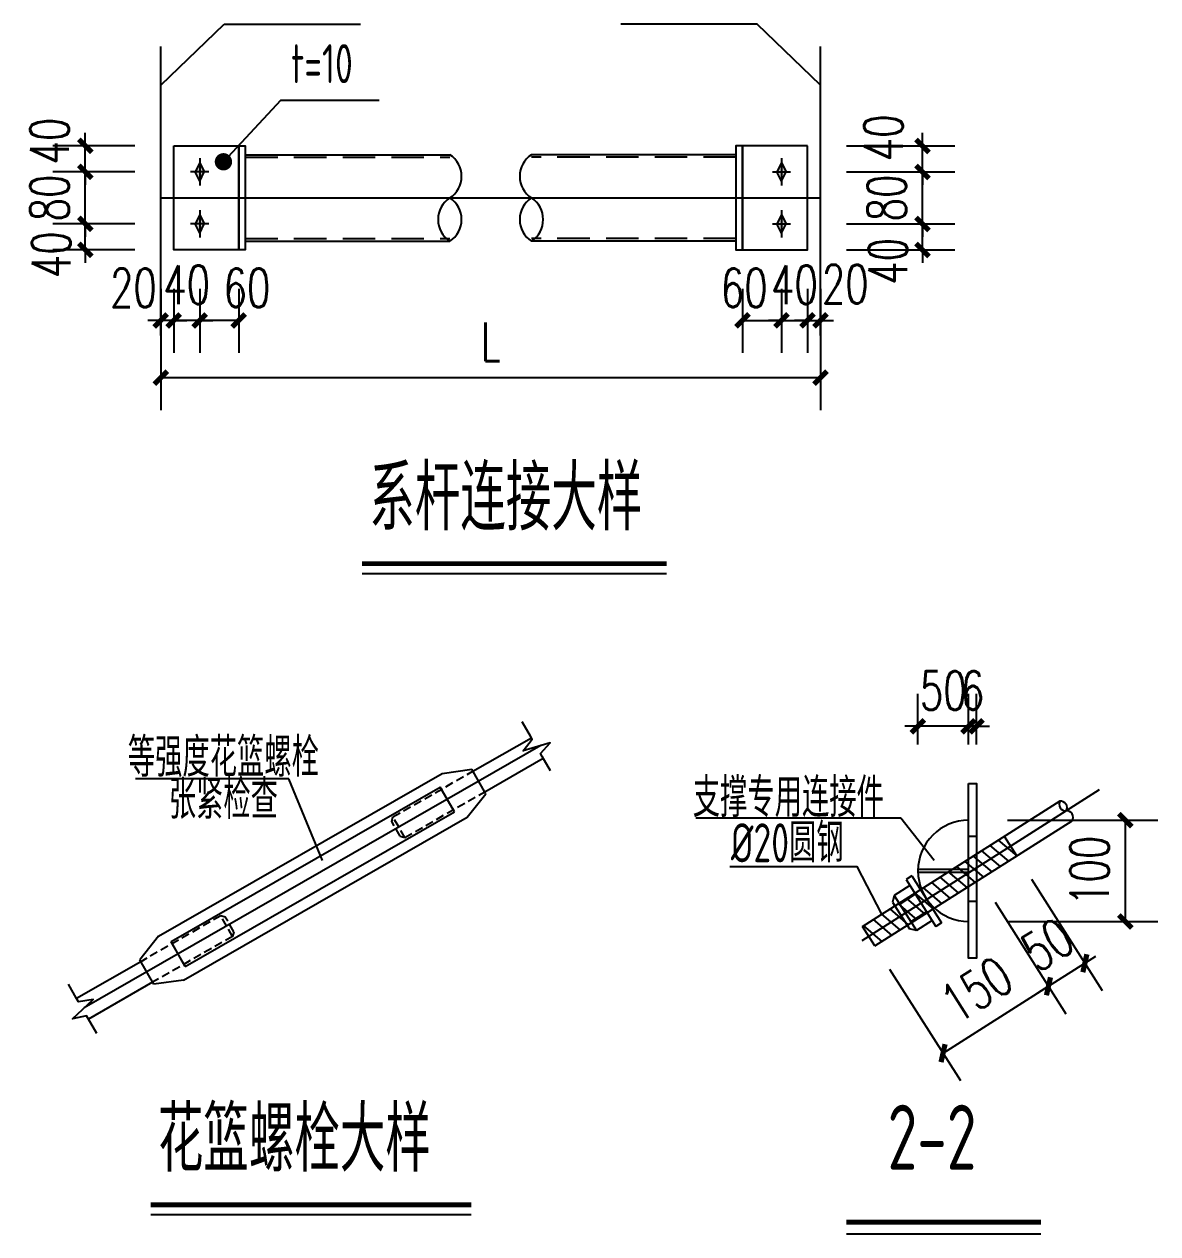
# Model space of a CAD drawing. Extents: x 180850 to 1399066, y 48356 to 327880.
# Drawn here: x 759515 to 776957, y 182165 to 200779 of the extents above; entities that cross this region are included whole.
import ezdxf
from ezdxf.enums import TextEntityAlignment as Align

# ---------------------------------------------------------------- set-up
doc = ezdxf.new("R2010")
doc.units = 0
doc.header["$LTSCALE"] = 1000
doc.linetypes.add('DASHED', pattern=[0.75, 0.5, -0.25])
doc.linetypes.add('HIDDEN2', pattern=[0.1875, 0.125, -0.0625])
for name, color, linetype in [('AXIS', 3, 'Continuous'), ('BOLT', 251, 'Continuous'), ('Boltx', 252, 'DASHED'), ('DOTE', 1, 'Continuous'), ('NUM', 7, 'Continuous'), ('PZ', 202, 'Continuous'), ('SC', 3, 'Continuous'), ('TEXT', 7, 'Continuous'), ('THIN', 7, 'Continuous'), ('XG', 6, 'Continuous'), ('引出线', 3, 'Continuous')]:
    doc.layers.add(name, color=color, linetype=linetype)
doc.styles.add('_TCH_DIM_T3', font='SIMPLEX', dxfattribs={"width": 0.705882, "bigfont": 'GBCBIG'})
doc.styles.add('TSSD_Label', font='tssdeng.shx', dxfattribs={"width": 0.7, "bigfont": 'hztxt.shx'})
doc.dimstyles.new('TCH-200-1', dxfattribs={"dimtxt": 595, "dimasz": 200, "dimexe": 500, "dimexo": 600, "dimgap": 252.5, "dimtad": 1, "dimdec": 0, "dimzin": 0, "dimdsep": 46, "dimtxsty": '_TCH_DIM_T3', "dimblk": 'ARCHTICK', "dimcen": 0.09, "dimclrd": 3, "dimclre": 3, "dimclrt": 7, "dimazin": 2, "dimtfac": 1, "dimtdec": 0, "dimtix": 1, "dimtmove": 2, "dimatfit": 3, "dimfxl": 1, "dimtolj": 1, "dimtzin": 0, "dimarcsym": 0})

# ---------------------------------------------------------------- blocks, each defined once
blk = doc.blocks.new('_ArchTick')
at = {"color": 0, "linetype": 'ByBlock', "const_width": 0.4}
blk.add_lwpolyline([(-0.5, -0.5), (0.5, 0.5)], dxfattribs=at)
blk = doc.blocks.new('*D55')
at = {"layer": 'AXIS', "color": 3, "lineweight": -2, "transparency": 16777216}
for p, q in [((774453, 187269), (775543, 185552)), ((772831, 186240), (773921, 184523)), ((773653, 184945), (775275, 185974))]:
    blk.add_line(p, q, dxfattribs=at)
at = {"layer": 'Defpoints', "color": 0, "transparency": 16777216}
for p in [(774132, 187776), (772509, 186747), (775275, 185974)]:
    blk.add_point(p, dxfattribs=at)
at = {"layer": 'AXIS', "color": 3, "lineweight": -2, "transparency": 16777216, "xscale": 200, "yscale": 200, "zscale": 200}
for p, rotation in [((775275, 185974), 32.39712451300666), ((773653, 184945), 212.3971245130067)]:
    blk.add_blockref('_ArchTick', p, dxfattribs=dict(at, rotation=rotation))
at = {"layer": 'AXIS', "color": 7, "transparency": 16777216, "insert": (774169, 185924), "char_height": 595, "attachment_point": 5, "rotation": 32.3971, "style": '_TCH_DIM_T3'}
blk.add_mtext('\\A1;150', dxfattribs=at)
blk = doc.blocks.new('*D56')
at = {"layer": 'AXIS', "color": 3, "lineweight": -2, "transparency": 16777216}
for p, q in [((773267, 189697), (773267, 190475)), ((774045, 189697), (774045, 190475)), ((773267, 189975), (773067, 189975)), ((774045, 189975), (773267, 189975)), ((774045, 189975), (774245, 189975))]:
    blk.add_line(p, q, dxfattribs=at)
at = {"layer": 'Defpoints', "color": 0, "transparency": 16777216}
for p in [(773267, 189975), (773267, 189097), (774045, 189097)]:
    blk.add_point(p, dxfattribs=at)
at = {"layer": 'AXIS', "color": 3, "lineweight": -2, "transparency": 16777216, "xscale": 200, "yscale": 200, "zscale": 200}
blk.add_blockref('_ArchTick', (773267, 189975), dxfattribs=at)
at = {"layer": 'AXIS', "color": 3, "lineweight": -2, "transparency": 16777216, "xscale": 200, "yscale": 200, "zscale": 200, "rotation": 180}
blk.add_blockref('_ArchTick', (774045, 189975), dxfattribs=at)
at = {"layer": 'AXIS', "color": 7, "transparency": 16777216, "insert": (773656, 190525), "char_height": 595, "attachment_point": 5, "style": '_TCH_DIM_T3'}
blk.add_mtext('\\A1;50', dxfattribs=at)
blk = doc.blocks.new('*D57')
at = {"layer": 'AXIS', "color": 3, "lineweight": -2, "transparency": 16777216}
for p, q in [((774645, 188529), (776957, 188529)), ((776457, 188529), (776457, 186973)), ((774645, 186973), (776957, 186973))]:
    blk.add_line(p, q, dxfattribs=at)
at = {"layer": 'Defpoints', "color": 0, "transparency": 16777216}
for p in [(774045, 188529), (774045, 186973), (776457, 186973)]:
    blk.add_point(p, dxfattribs=at)
at = {"layer": 'AXIS', "color": 3, "lineweight": -2, "transparency": 16777216, "xscale": 200, "yscale": 200, "zscale": 200}
for p, rotation in [((776457, 188529), 90), ((776457, 186973), 270)]:
    blk.add_blockref('_ArchTick', p, dxfattribs=dict(at, rotation=rotation))
at = {"layer": 'AXIS', "color": 7, "transparency": 16777216, "insert": (775907, 187751), "char_height": 595, "attachment_point": 5, "rotation": 90, "style": '_TCH_DIM_T3'}
blk.add_mtext('\\A1;100', dxfattribs=at)
blk = doc.blocks.new('*D58')
at = {"layer": 'AXIS', "color": 3, "lineweight": -2, "transparency": 16777216}
for p, q in [((774045, 189697), (774045, 190475)), ((774168, 189697), (774168, 190475)), ((774045, 189975), (773845, 189975)), ((774168, 189975), (774045, 189975)), ((774168, 189975), (774368, 189975))]:
    blk.add_line(p, q, dxfattribs=at)
at = {"layer": 'Defpoints', "color": 0, "transparency": 16777216}
for p in [(774045, 189975), (774045, 189097), (774168, 189097)]:
    blk.add_point(p, dxfattribs=at)
at = {"layer": 'AXIS', "color": 3, "lineweight": -2, "transparency": 16777216, "xscale": 200, "yscale": 200, "zscale": 200}
blk.add_blockref('_ArchTick', (774045, 189975), dxfattribs=at)
at = {"layer": 'AXIS', "color": 3, "lineweight": -2, "transparency": 16777216, "xscale": 200, "yscale": 200, "zscale": 200, "rotation": 180}
blk.add_blockref('_ArchTick', (774168, 189975), dxfattribs=at)
at = {"layer": 'AXIS', "color": 7, "transparency": 16777216, "insert": (774106, 190525), "char_height": 595, "attachment_point": 5, "style": '_TCH_DIM_T3'}
blk.add_mtext('\\A1;6', dxfattribs=at)
blk = doc.blocks.new('*D59')
at = {"layer": 'AXIS', "color": 3, "lineweight": -2, "transparency": 16777216}
for p, q in [((775013, 187625), (776103, 185907)), ((774453, 187269), (775543, 185552)), ((775275, 185974), (775835, 186329)), ((775835, 186329), (776004, 186436)), ((775275, 185974), (775106, 185867))]:
    blk.add_line(p, q, dxfattribs=at)
at = {"layer": 'Defpoints', "color": 0, "transparency": 16777216}
for p in [(774691, 188131), (774132, 187776), (775835, 186329)]:
    blk.add_point(p, dxfattribs=at)
at = {"layer": 'AXIS', "color": 3, "lineweight": -2, "transparency": 16777216, "xscale": 200, "yscale": 200, "zscale": 200}
for p, rotation in [((775835, 186329), 212.3971245129642), ((775275, 185974), 32.39712451296427)]:
    blk.add_blockref('_ArchTick', p, dxfattribs=dict(at, rotation=rotation))
at = {"layer": 'AXIS', "color": 7, "transparency": 16777216, "insert": (775260, 186616), "char_height": 595, "attachment_point": 5, "rotation": 32.3971, "style": '_TCH_DIM_T3'}
blk.add_mtext('\\A1;50', dxfattribs=at)
blk = doc.blocks.new('*D76')
at = {"layer": 'AXIS', "color": 3, "lineweight": -2, "transparency": 16777216}
for p, q in [((760456, 198506), (760456, 198706)), ((761216, 198506), (759956, 198506)), ((760456, 197706), (760456, 198506)), ((761216, 197706), (759956, 197706)), ((760456, 197706), (760456, 197506))]:
    blk.add_line(p, q, dxfattribs=at)
at = {"layer": 'Defpoints', "color": 0, "transparency": 16777216}
for p in [(760456, 198506), (761816, 198506), (761816, 197706)]:
    blk.add_point(p, dxfattribs=at)
at = {"layer": 'AXIS', "color": 3, "lineweight": -2, "transparency": 16777216, "xscale": 200, "yscale": 200, "zscale": 200}
for p, rotation in [((760456, 198506), 270), ((760456, 197706), 90)]:
    blk.add_blockref('_ArchTick', p, dxfattribs=dict(at, rotation=rotation))
at = {"layer": 'AXIS', "color": 7, "transparency": 16777216, "insert": (759906, 198106), "char_height": 595, "attachment_point": 5, "rotation": 90, "style": '_TCH_DIM_T3'}
blk.add_mtext('\\A1;80', dxfattribs=at)
blk = doc.blocks.new('*D77')
at = {"layer": 'AXIS', "color": 3, "lineweight": -2, "transparency": 16777216}
for p, q in [((760456, 198906), (760456, 199106)), ((761216, 198906), (759956, 198906)), ((760456, 198506), (760456, 198906)), ((761216, 198506), (759956, 198506)), ((760456, 198506), (760456, 198306))]:
    blk.add_line(p, q, dxfattribs=at)
at = {"layer": 'Defpoints', "color": 0, "transparency": 16777216}
for p in [(760456, 198906), (761816, 198906), (761816, 198506)]:
    blk.add_point(p, dxfattribs=at)
at = {"layer": 'AXIS', "color": 3, "lineweight": -2, "transparency": 16777216, "xscale": 200, "yscale": 200, "zscale": 200}
for p, rotation in [((760456, 198906), 270), ((760456, 198506), 90)]:
    blk.add_blockref('_ArchTick', p, dxfattribs=dict(at, rotation=rotation))
at = {"layer": 'AXIS', "color": 7, "transparency": 16777216, "insert": (759907, 198980), "char_height": 595, "attachment_point": 5, "rotation": 90, "style": '_TCH_DIM_T3'}
blk.add_mtext('\\A1;40', dxfattribs=at)
blk = doc.blocks.new('*D78')
at = {"layer": 'AXIS', "color": 3, "lineweight": -2, "transparency": 16777216}
for p, q in [((760456, 197706), (760456, 197906)), ((761216, 197706), (759956, 197706)), ((760456, 197306), (760456, 197706)), ((761216, 197306), (759956, 197306)), ((760456, 197306), (760456, 197106))]:
    blk.add_line(p, q, dxfattribs=at)
at = {"layer": 'Defpoints', "color": 0, "transparency": 16777216}
for p in [(760456, 197706), (761816, 197706), (761816, 197306)]:
    blk.add_point(p, dxfattribs=at)
at = {"layer": 'AXIS', "color": 3, "lineweight": -2, "transparency": 16777216, "xscale": 200, "yscale": 200, "zscale": 200}
for p, rotation in [((760456, 197706), 270), ((760456, 197306), 90)]:
    blk.add_blockref('_ArchTick', p, dxfattribs=dict(at, rotation=rotation))
at = {"layer": 'AXIS', "color": 7, "transparency": 16777216, "insert": (759931, 197231), "char_height": 595, "attachment_point": 5, "rotation": 90, "style": '_TCH_DIM_T3'}
blk.add_mtext('\\A1;40', dxfattribs=at)
blk = doc.blocks.new('*D79')
at = {"layer": 'AXIS', "color": 3, "lineweight": -2, "transparency": 16777216}
for p, q in [((761816, 196706), (761816, 195721)), ((762216, 196706), (762216, 195721)), ((761816, 196221), (761616, 196221)), ((762216, 196221), (761816, 196221)), ((762216, 196221), (762416, 196221))]:
    blk.add_line(p, q, dxfattribs=at)
at = {"layer": 'Defpoints', "color": 0, "transparency": 16777216}
for p in [(761816, 197306), (762216, 197306), (761816, 196221)]:
    blk.add_point(p, dxfattribs=at)
at = {"layer": 'AXIS', "color": 3, "lineweight": -2, "transparency": 16777216, "xscale": 200, "yscale": 200, "zscale": 200}
blk.add_blockref('_ArchTick', (761816, 196221), dxfattribs=at)
at = {"layer": 'AXIS', "color": 3, "lineweight": -2, "transparency": 16777216, "xscale": 200, "yscale": 200, "zscale": 200, "rotation": 180}
blk.add_blockref('_ArchTick', (762216, 196221), dxfattribs=at)
at = {"layer": 'AXIS', "color": 7, "transparency": 16777216, "insert": (762016, 196771), "char_height": 595, "attachment_point": 5, "style": '_TCH_DIM_T3'}
blk.add_mtext('\\A1;40', dxfattribs=at)
blk = doc.blocks.new('*D80')
at = {"layer": 'AXIS', "color": 3, "lineweight": -2, "transparency": 16777216}
for p, q in [((761616, 196706), (761616, 195721)), ((761816, 196706), (761816, 195721)), ((761616, 196221), (761416, 196221)), ((761816, 196221), (761616, 196221)), ((761816, 196221), (762016, 196221))]:
    blk.add_line(p, q, dxfattribs=at)
at = {"layer": 'Defpoints', "color": 0, "transparency": 16777216}
for p in [(761616, 197306), (761816, 197306), (761616, 196221)]:
    blk.add_point(p, dxfattribs=at)
at = {"layer": 'AXIS', "color": 3, "lineweight": -2, "transparency": 16777216, "xscale": 200, "yscale": 200, "zscale": 200}
blk.add_blockref('_ArchTick', (761616, 196221), dxfattribs=at)
at = {"layer": 'AXIS', "color": 3, "lineweight": -2, "transparency": 16777216, "xscale": 200, "yscale": 200, "zscale": 200, "rotation": 180}
blk.add_blockref('_ArchTick', (761816, 196221), dxfattribs=at)
at = {"layer": 'AXIS', "color": 7, "transparency": 16777216, "insert": (761196, 196721), "char_height": 595, "width": 470.77, "attachment_point": 5, "style": '_TCH_DIM_T3'}
blk.add_mtext('\\A1;20', dxfattribs=at)
blk = doc.blocks.new('*D81')
at = {"layer": 'AXIS', "color": 3, "lineweight": -2, "transparency": 16777216}
for p, q in [((762216, 196706), (762216, 195721)), ((762816, 196706), (762816, 195721)), ((762816, 196221), (762216, 196221))]:
    blk.add_line(p, q, dxfattribs=at)
at = {"layer": 'Defpoints', "color": 0, "transparency": 16777216}
for p in [(762216, 197306), (762816, 197306), (762216, 196221)]:
    blk.add_point(p, dxfattribs=at)
at = {"layer": 'AXIS', "color": 3, "lineweight": -2, "transparency": 16777216, "xscale": 200, "yscale": 200, "zscale": 200, "rotation": 180}
blk.add_blockref('_ArchTick', (762216, 196221), dxfattribs=at)
at = {"layer": 'AXIS', "color": 3, "lineweight": -2, "transparency": 16777216, "xscale": 200, "yscale": 200, "zscale": 200}
blk.add_blockref('_ArchTick', (762816, 196221), dxfattribs=at)
at = {"layer": 'AXIS', "color": 7, "transparency": 16777216, "insert": (762943, 196721), "char_height": 595, "attachment_point": 5, "style": '_TCH_DIM_T3'}
blk.add_mtext('\\A1;60', dxfattribs=at)
blk = doc.blocks.new('*D82')
at = {"layer": 'AXIS', "color": 3, "lineweight": -2, "transparency": 16777216}
for p, q in [((761616, 196154), (761616, 194840)), ((771767, 196154), (771767, 194840)), ((761616, 195340), (771767, 195340))]:
    blk.add_line(p, q, dxfattribs=at)
at = {"layer": 'Defpoints', "color": 0, "transparency": 16777216}
for p in [(761616, 196754), (771767, 196754), (771767, 195340)]:
    blk.add_point(p, dxfattribs=at)
at = {"layer": 'AXIS', "color": 3, "lineweight": -2, "transparency": 16777216, "xscale": 200, "yscale": 200, "zscale": 200, "rotation": 180}
blk.add_blockref('_ArchTick', (761616, 195340), dxfattribs=at)
at = {"layer": 'AXIS', "color": 3, "lineweight": -2, "transparency": 16777216, "xscale": 200, "yscale": 200, "zscale": 200}
blk.add_blockref('_ArchTick', (771767, 195340), dxfattribs=at)
at = {"layer": 'AXIS', "color": 7, "transparency": 16777216, "insert": (766692, 195890), "char_height": 595, "attachment_point": 5, "style": '_TCH_DIM_T3'}
blk.add_mtext('\\A1;L', dxfattribs=at)
blk = doc.blocks.new('*D91')
at = {"layer": 'AXIS', "color": 3, "lineweight": -2, "transparency": 16777216}
for p, q in [((773336, 198506), (773336, 198706)), ((772167, 198506), (773836, 198506)), ((773336, 197706), (773336, 198506)), ((772167, 197706), (773836, 197706)), ((773336, 197706), (773336, 197506))]:
    blk.add_line(p, q, dxfattribs=at)
at = {"layer": 'Defpoints', "color": 0, "transparency": 16777216}
for p in [(771567, 198506), (773336, 198506), (771567, 197706)]:
    blk.add_point(p, dxfattribs=at)
at = {"layer": 'AXIS', "color": 3, "lineweight": -2, "transparency": 16777216, "xscale": 200, "yscale": 200, "zscale": 200}
for p, rotation in [((773336, 198506), 270), ((773336, 197706), 90)]:
    blk.add_blockref('_ArchTick', p, dxfattribs=dict(at, rotation=rotation))
at = {"layer": 'AXIS', "color": 7, "transparency": 16777216, "insert": (772786, 198106), "char_height": 595, "attachment_point": 5, "rotation": 90, "style": '_TCH_DIM_T3'}
blk.add_mtext('\\A1;80', dxfattribs=at)
blk = doc.blocks.new('*D92')
at = {"layer": 'AXIS', "color": 3, "lineweight": -2, "transparency": 16777216}
for p, q in [((773336, 198906), (773336, 199106)), ((772167, 198906), (773836, 198906)), ((773336, 198506), (773336, 198906)), ((772167, 198506), (773836, 198506)), ((773336, 198506), (773336, 198306))]:
    blk.add_line(p, q, dxfattribs=at)
at = {"layer": 'Defpoints', "color": 0, "transparency": 16777216}
for p in [(771567, 198906), (773336, 198906), (771567, 198506)]:
    blk.add_point(p, dxfattribs=at)
at = {"layer": 'AXIS', "color": 3, "lineweight": -2, "transparency": 16777216, "xscale": 200, "yscale": 200, "zscale": 200}
for p, rotation in [((773336, 198906), 270), ((773336, 198506), 90)]:
    blk.add_blockref('_ArchTick', p, dxfattribs=dict(at, rotation=rotation))
at = {"layer": 'AXIS', "color": 7, "transparency": 16777216, "insert": (772736, 199030), "char_height": 595, "attachment_point": 5, "rotation": 90, "style": '_TCH_DIM_T3'}
blk.add_mtext('\\A1;40', dxfattribs=at)
blk = doc.blocks.new('*D93')
at = {"layer": 'AXIS', "color": 3, "lineweight": -2, "transparency": 16777216}
for p, q in [((773336, 197706), (773336, 197906)), ((772167, 197706), (773836, 197706)), ((773336, 197306), (773336, 197706)), ((772167, 197306), (773836, 197306)), ((773336, 197306), (773336, 197106))]:
    blk.add_line(p, q, dxfattribs=at)
at = {"layer": 'Defpoints', "color": 0, "transparency": 16777216}
for p in [(771567, 197706), (773336, 197706), (771567, 197306)]:
    blk.add_point(p, dxfattribs=at)
at = {"layer": 'AXIS', "color": 3, "lineweight": -2, "transparency": 16777216, "xscale": 200, "yscale": 200, "zscale": 200}
for p, rotation in [((773336, 197706), 270), ((773336, 197306), 90)]:
    blk.add_blockref('_ArchTick', p, dxfattribs=dict(at, rotation=rotation))
at = {"layer": 'AXIS', "color": 7, "transparency": 16777216, "insert": (772806, 197130), "char_height": 595, "attachment_point": 5, "rotation": 90, "style": '_TCH_DIM_T3'}
blk.add_mtext('\\A1;40', dxfattribs=at)
blk = doc.blocks.new('*D94')
at = {"layer": 'AXIS', "color": 3, "lineweight": -2, "transparency": 16777216}
for p, q in [((771167, 196706), (771167, 195721)), ((771567, 196706), (771567, 195721)), ((771167, 196221), (770967, 196221)), ((771167, 196221), (771567, 196221)), ((771567, 196221), (771767, 196221))]:
    blk.add_line(p, q, dxfattribs=at)
at = {"layer": 'Defpoints', "color": 0, "transparency": 16777216}
for p in [(771167, 197306), (771567, 197306), (771567, 196221)]:
    blk.add_point(p, dxfattribs=at)
at = {"layer": 'AXIS', "color": 3, "lineweight": -2, "transparency": 16777216, "xscale": 200, "yscale": 200, "zscale": 200}
blk.add_blockref('_ArchTick', (771167, 196221), dxfattribs=at)
at = {"layer": 'AXIS', "color": 3, "lineweight": -2, "transparency": 16777216, "xscale": 200, "yscale": 200, "zscale": 200, "rotation": 180}
blk.add_blockref('_ArchTick', (771567, 196221), dxfattribs=at)
at = {"layer": 'AXIS', "color": 7, "transparency": 16777216, "insert": (771367, 196771), "char_height": 595, "attachment_point": 5, "style": '_TCH_DIM_T3'}
blk.add_mtext('\\A1;40', dxfattribs=at)
blk = doc.blocks.new('*D95')
at = {"layer": 'AXIS', "color": 3, "lineweight": -2, "transparency": 16777216}
for p, q in [((771567, 196706), (771567, 195721)), ((771767, 196706), (771767, 195721)), ((771567, 196221), (771367, 196221)), ((771567, 196221), (771767, 196221)), ((771767, 196221), (771967, 196221))]:
    blk.add_line(p, q, dxfattribs=at)
at = {"layer": 'Defpoints', "color": 0, "transparency": 16777216}
for p in [(771567, 197306), (771767, 197306), (771767, 196221)]:
    blk.add_point(p, dxfattribs=at)
at = {"layer": 'AXIS', "color": 3, "lineweight": -2, "transparency": 16777216, "xscale": 200, "yscale": 200, "zscale": 200}
blk.add_blockref('_ArchTick', (771567, 196221), dxfattribs=at)
at = {"layer": 'AXIS', "color": 3, "lineweight": -2, "transparency": 16777216, "xscale": 200, "yscale": 200, "zscale": 200, "rotation": 180}
blk.add_blockref('_ArchTick', (771767, 196221), dxfattribs=at)
at = {"layer": 'AXIS', "color": 7, "transparency": 16777216, "insert": (772148, 196781), "char_height": 595, "width": 470.77, "attachment_point": 5, "style": '_TCH_DIM_T3'}
blk.add_mtext('\\A1;20', dxfattribs=at)
blk = doc.blocks.new('*D96')
at = {"layer": 'AXIS', "color": 3, "lineweight": -2, "transparency": 16777216}
for p, q in [((770567, 196706), (770567, 195721)), ((771167, 196706), (771167, 195721)), ((770567, 196221), (771167, 196221))]:
    blk.add_line(p, q, dxfattribs=at)
at = {"layer": 'Defpoints', "color": 0, "transparency": 16777216}
for p in [(770567, 197306), (771167, 197306), (771167, 196221)]:
    blk.add_point(p, dxfattribs=at)
at = {"layer": 'AXIS', "color": 3, "lineweight": -2, "transparency": 16777216, "xscale": 200, "yscale": 200, "zscale": 200, "rotation": 180}
blk.add_blockref('_ArchTick', (770567, 196221), dxfattribs=at)
at = {"layer": 'AXIS', "color": 3, "lineweight": -2, "transparency": 16777216, "xscale": 200, "yscale": 200, "zscale": 200}
blk.add_blockref('_ArchTick', (771167, 196221), dxfattribs=at)
at = {"layer": 'AXIS', "color": 7, "transparency": 16777216, "insert": (770593, 196721), "char_height": 595, "attachment_point": 5, "style": '_TCH_DIM_T3'}
blk.add_mtext('\\A1;60', dxfattribs=at)

msp = doc.modelspace()

# ---------------------------------------------------------------- hatches: boundary and pattern name
at = {"layer": 'BOLT'}
for points in [[(762216.24, 198646.07), (762286.44, 198505.67), (762216.24, 198365.27), (762146.04, 198505.67)], [(771167.3, 198646.07), (771097.1, 198505.67), (771167.3, 198365.27), (771237.5, 198505.67)], [(762216.24, 197846.07), (762286.44, 197705.67), (762216.24, 197565.27), (762146.04, 197705.67)], [(771167.3, 197846.07), (771097.1, 197705.67), (771167.3, 197565.27), (771237.5, 197705.67)]]:
    msp.add_hatch(color=256, dxfattribs=at).paths.add_polyline_path(points)

# ---------------------------------------------------------------- linework, layer by layer
for p, q in [((774503.26, 188222.49, 60.64), (774786.6, 187981.03, 60.64)), ((774246.57, 188059.61, 60.64), (774529.91, 187818.15, 60.64)), ((774374.91, 188141.05, 60.64), (774658.25, 187899.59, 60.64)), ((773861.53, 187815.28, 60.64), (774144.87, 187573.83, 60.64)), ((773989.88, 187896.72, 60.64), (774273.22, 187655.27, 60.64)), ((774118.22, 187978.17, 60.64), (774401.56, 187736.71, 60.64)), ((773604.84, 187652.4, 60.64), (773888.18, 187410.95, 60.64)), ((773733.19, 187733.84, 60.64), (774016.53, 187492.39, 60.64)), ((773348.15, 187489.52, 60.64), (773631.49, 187248.06, 60.64)), ((773476.5, 187570.96, 60.64), (773759.84, 187329.5, 60.64)), ((773091.46, 187326.64, 60.64), (773374.8, 187085.18, 60.64)), ((773219.81, 187408.08, 60.64), (773503.15, 187166.62, 60.64)), ((772706.43, 187082.31, 60.64), (772989.77, 186840.86, 60.64)), ((772834.77, 187163.75, 60.64), (773118.11, 186922.3, 60.64)), ((772963.12, 187245.2, 60.64), (773246.46, 187003.74, 60.64)), ((772428.55, 186905.98, 60.64), (772711.89, 186664.53, 60.64)), ((772578.08, 187000.87, 60.64), (772861.42, 186759.42, 60.64))]:
    msp.add_line(p, q)
at = {"layer": 'AXIS'}
for p, q in [((761616.24, 199841.65), (762591.68, 200779.36)), ((762591.68, 200779.36), (764689.18, 200779.36)), ((770791.86, 200779.36), (768694.37, 200779.36)), ((771767.3, 199841.65), (770791.86, 200779.36)), ((761616.24, 195989.79), (761616.24, 200436.7)), ((771767.3, 195989.79), (771767.3, 200436.7)), ((763464.78, 199611.96), (762580.97, 198662.12)), ((763464.78, 199611.96), (764976.84, 199611.96)), ((763584.9, 189168.27, 60.64), (761229.18, 189168.27, 60.64)), ((764105.69, 187911.38, 60.64), (763584.9, 189168.27, 60.64)), ((769849.36, 188564, 60.64), (773003.68, 188564, 60.64)), ((773003.68, 188564, 60.64), (773515.28, 187913.14, 60.64))]:
    msp.add_line(p, q, dxfattribs=at)
at = {"layer": 'AXIS', "elevation": 60.64}
msp.add_lwpolyline([(770374.37, 187817.51), (772326.4, 187817.51), (772706.43, 187082.31)], dxfattribs=at)
at = {"layer": 'BOLT'}
for p, q in [((762216.24, 198646.07), (762146.04, 198505.67)), ((762216.24, 198716.27), (762216.24, 198295.07)), ((762216.24, 198646.07), (762286.44, 198505.67)), ((771167.3, 198646.07), (771097.1, 198505.67)), ((771167.3, 198716.27), (771167.3, 198295.07)), ((771167.3, 198646.07), (771237.5, 198505.67)), ((762356.64, 198505.67), (762075.84, 198505.67)), ((762216.24, 198365.27), (762146.04, 198505.67)), ((762216.24, 198365.27), (762286.44, 198505.67)), ((771026.9, 198505.67), (771307.7, 198505.67)), ((771167.3, 198365.27), (771097.1, 198505.67)), ((771167.3, 198365.27), (771237.5, 198505.67)), ((762216.24, 197916.27), (762216.24, 197495.07)), ((771167.3, 197916.27), (771167.3, 197495.07)), ((762356.64, 197705.67), (762075.84, 197705.67)), ((762216.24, 197846.07), (762146.04, 197705.67)), ((762216.24, 197565.27), (762146.04, 197705.67)), ((762216.24, 197846.07), (762286.44, 197705.67)), ((762216.24, 197565.27), (762286.44, 197705.67)), ((771026.9, 197705.67), (771307.7, 197705.67)), ((771167.3, 197846.07), (771097.1, 197705.67)), ((771167.3, 197565.27), (771097.1, 197705.67)), ((771167.3, 197846.07), (771237.5, 197705.67)), ((771167.3, 197565.27), (771237.5, 197705.67)), ((773173.42, 187673.52, 60.64), (773083.33, 187616.35, 60.64)), ((773173.42, 187673.52, 60.64), (773630.79, 186952.74, 60.64)), ((773140.5, 187526.25, 60.64), (772900.24, 187373.79, 60.64)), ((773083.33, 187616.35, 60.64), (773540.69, 186895.57, 60.64)), ((772900.24, 187373.79, 60.64), (772876.96, 187269.66, 60.64)), ((772876.96, 187269.66, 60.64), (773139.13, 186856.5, 60.64)), ((772900.24, 187373.79, 60.64), (773243.26, 186833.21, 60.64)), ((773226.25, 187391.1, 60.64), (772986, 187238.65, 60.64)), ((773397.77, 187120.81, 60.64), (773157.51, 186968.36, 60.64)), ((773483.52, 186985.67, 60.64), (773243.26, 186833.21, 60.64)), ((773630.79, 186952.74, 60.64), (773540.69, 186895.57, 60.64)), ((773243.26, 186833.21, 60.64), (773139.13, 186856.5, 60.64))]:
    msp.add_line(p, q, dxfattribs=at)
at = {"layer": 'Boltx'}
msp.add_line((774786.6, 187981.03, 60.64), (774596.03, 188281.36, 60.64), dxfattribs=at)
at = {"layer": 'DOTE'}
for p, q in [((761616.24, 198105.67), (771767.3, 198105.67)), ((767463.89, 189678.97, 60.64), (760440.39, 185642.48, 60.64)), ((772406.5, 186681.37, 60.64), (776061.58, 189000.7, 60.64))]:
    msp.add_line(p, q, dxfattribs=at)
at = {"layer": 'NUM', "const_width": 75}
msp.add_lwpolyline([(764714.43, 192477.69), (769399.74, 192477.69)], dxfattribs=at)
at = {"layer": 'NUM'}
msp.add_lwpolyline([(764714.43, 192327.69), (769399.74, 192327.69)], dxfattribs=at)
at = {"layer": 'NUM', "const_width": 75}
for points, elevation in [([(761461.82, 182610.79), (766394.5, 182610.79)], 60.64), ([(772166.23, 182345.4), (775159.8, 182345.4)], 121.29)]:
    msp.add_lwpolyline(points, dxfattribs=dict(at, elevation=elevation))
at = {"layer": 'PZ'}
for points in [[(761816.24, 198905.67), (762816.24, 198905.67), (762816.24, 197305.67), (761816.24, 197305.67)], [(762816.24, 198905.67), (762916.24, 198905.67), (762916.24, 197305.67), (762816.24, 197305.67)], [(770567.3, 198905.67), (770467.3, 198905.67), (770467.3, 197305.67), (770567.3, 197305.67)], [(771567.3, 198905.67), (770567.3, 198905.67), (770567.3, 197305.67), (771567.3, 197305.67)]]:
    msp.add_lwpolyline(points, close=True, dxfattribs=at)
at = {"layer": 'PZ', "elevation": 60.64}
for points in [[(774045.32, 189096.75), (774167.65, 189096.75), (774167.65, 186405.12), (774045.32, 186405.12)], [(774045.32, 188284.95), (774167.65, 188284.95), (774167.65, 187276.92), (774045.32, 187276.92)], [(774045.32, 187773.94), (773267.25, 187773.94), (773267.25, 187727.92), (774045.32, 187727.92)]]:
    msp.add_lwpolyline(points, close=True, dxfattribs=at)
at = {"layer": 'PZ'}
msp.add_arc((774045.32, 187750.93, 60.64), 778.08, 90, 270, dxfattribs=at)
at = {"layer": 'SC'}
for p, q in [((766420.13, 189284.52, 60.64), (767319.13, 189799.5, 60.64)), ((766601.68, 188968.45, 60.64), (767500.04, 189483.07, 60.64)), ((772414.14, 186896.84, 60.64), (775456.57, 188827.41, 60.64)), ((772604.71, 186596.52, 60.64), (775638.66, 188521.71, 60.64)), ((772604.71, 186596.52, 60.64), (772414.14, 186896.84, 60.64)), ((761309.49, 186352.17, 60.64), (760322.66, 185785.02, 60.64)), ((761490.74, 186035.92, 60.64), (760504.55, 185469.15, 60.64))]:
    msp.add_line(p, q, dxfattribs=at)
at = {"layer": 'SC', "linetype": 'HIDDEN2'}
for p, q in [((765189.81, 188579.75, 60.64), (766420.5, 189284.73, 60.64)), ((765370.99, 188263.46, 60.64), (766601.68, 188968.45, 60.64)), ((765170.42, 188510.3, 60.64), (765189.19, 188579.39, 60.64)), ((765370.37, 188263.11, 60.64), (765189.19, 188579.39, 60.64)), ((765301.27, 188281.87, 60.64), (765170.42, 188510.3, 60.64)), ((765301.27, 188281.87, 60.64), (765370.37, 188263.11, 60.64)), ((762538.81, 187058.67, 60.64), (761309.12, 186351.95, 60.64)), ((762721.06, 186743, 60.64), (762539.43, 187059.03, 60.64)), ((762608.55, 187040.36, 60.64), (762539.43, 187059.03, 60.64)), ((762739.73, 186812.12, 60.64), (762608.55, 187040.36, 60.64)), ((762720.44, 186742.65, 60.64), (761490.74, 186035.92, 60.64)), ((762739.73, 186812.12, 60.64), (762721.06, 186743, 60.64))]:
    msp.add_line(p, q, dxfattribs=at)
at = {"layer": 'SC', "elevation": 60.64}
for points in [[(767611.42, 189288.25), (767485.79, 189507.99), (767457.29, 189557.85), (767606.91, 189721.14), (767191.57, 189598.68), (767333.33, 189774.66), (767304.83, 189824.52), (767179.2, 190044.26)], [(760630.86, 185249.79), (760504.55, 185469.15), (760475.89, 185518.91), (760259.41, 185472.14), (760574.73, 185768.92), (760351.26, 185735.34), (760322.61, 185785.11), (760196.29, 186004.46)]]:
    msp.add_lwpolyline(points, dxfattribs=at)
at = {"layer": 'SC'}
for centre, start, end in [((775540.24, 188773.71, 60.64), 147.306988, 274.254211), ((775461.05, 188723.46, 60.64), 330.540038, 97.487261), ((775554.99, 188575.41, 60.64), 327.306988, 94.254211)]:
    msp.add_arc(centre, 99.42, start, end, dxfattribs=at)
at = {"layer": 'THIN'}
for points, elevation in [([(761461.82, 182460.79), (766394.5, 182460.79)], 60.64), ([(772166.23, 182165.4), (775159.8, 182165.4)], 121.29)]:
    msp.add_lwpolyline(points, dxfattribs=dict(at, elevation=elevation))
at = {"layer": 'XG'}
for p, q in [((762916.24, 198770.67), (766063.65, 198770.67)), ((770467.3, 198770.67), (767319.9, 198770.67)), ((762916.24, 197440.67), (766063.65, 197440.67)), ((770467.3, 197440.67), (767319.9, 197440.67)), ((765946.1, 189249.63, 60.64), (766403.79, 189314.1, 60.64)), ((766619.19, 188938.28, 60.64), (766403.79, 189314.1, 60.64)), ((761579.4, 186744.27, 60.64), (765946.1, 189249.63, 60.64)), ((761774.33, 186663.08, 60.64), (765917.63, 189040.4, 60.64)), ((766137.29, 188657.14, 60.64), (765917.63, 189040.4, 60.64)), ((766332.22, 188575.95, 60.64), (766619.19, 188938.28, 60.64)), ((761965.52, 186070.59, 60.64), (766332.22, 188575.95, 60.64)), ((761993.99, 186279.82, 60.64), (766137.29, 188657.14, 60.64)), ((766118.08, 188690.65, 60.64), (766118.27, 188690.75, 60.64)), ((761579.4, 186744.27, 60.64), (761292.43, 186381.93, 60.64)), ((761993.99, 186279.82, 60.64), (761774.33, 186663.08, 60.64)), ((761991.53, 186284.11, 60.64), (761776.14, 186659.92, 60.64)), ((761507.83, 186006.12, 60.64), (761292.43, 186381.93, 60.64)), ((761965.52, 186070.59, 60.64), (761507.83, 186006.12, 60.64))]:
    msp.add_line(p, q, dxfattribs=at)
at = {"layer": 'XG', "linetype": 'DASHED'}
for p, q in [((762916.24, 198730.67), (766063.65, 198730.67)), ((770467.3, 198730.67), (767319.9, 198730.67)), ((762916.24, 197480.67), (766063.65, 197480.67)), ((770467.3, 197480.67), (767319.9, 197480.67))]:
    msp.add_line(p, q, dxfattribs=at)
at = {"layer": 'XG'}
for centre, start, end in [((765848.62, 198438.17), 302.890409, 57.109591), ((767534.92, 198438.17), 122.890409, 237.109591), ((766278.67, 197773.17), 122.890409, 237.109591), ((765848.62, 197773.17), 302.890409, 57.109591), ((767534.92, 197773.17), 122.890409, 237.109591), ((767104.87, 197773.17), 302.890409, 57.109591)]:
    msp.add_arc(centre, 395.97, start, end, dxfattribs=at)
at = {"layer": '引出线', "const_width": 133.33}
msp.add_lwpolyline([(762514.3, 198662.12, 1), (762647.64, 198662.12, 1)], format="xyb", close=True, dxfattribs=at)

# ---------------------------------------------------------------- texts
at = {"layer": 'TEXT', "style": 'TSSD_Label', "width": 0.7}
for s, height, p in [('t=10', 600, (763621.1, 199691.97)), ('系杆连接大样', 1000, (764826.04, 192687.69)), ('花篮螺栓大样', 1000, (761572.61, 182820.79, 60.64)), ('2-2', 1000, (772799.98, 182851.42, 121.29))]:
    msp.add_text(s, height=height, dxfattribs=at).set_placement(p, align=Align.BOTTOM_LEFT)
for s, p in [('等强度花篮螺栓', (762580.25, 189497.47, 60.64)), ('张紧检查', (762580.25, 188849.99, 60.64))]:
    msp.add_text(s, height=600, dxfattribs=at).set_placement(p, align=Align.MIDDLE_CENTER)
msp.add_text('支撑专用连接件', height=600, dxfattribs=at).set_placement((771272.18, 188908.65), align=Align.MIDDLE)
msp.add_text('%%C20圆钢', height=600, dxfattribs=at).set_placement((772123.76, 187882.31), align=Align.RIGHT)

# ---------------------------------------------------------------- dimensions: what is measured, and where the dimension line sits
at = {"layer": 'AXIS'}
for base, p1, p2, angle, text, picture, middle in [((760455.94, 198905.67), (761816.24, 198505.67), (761816.24, 198905.67), 90, '40', '*D77', (759906.91, 198980.28)), ((773336.45, 198905.67), (771567.3, 198505.67), (771567.3, 198905.67), 90, '40', '*D92', (772736.41, 199030.44)), ((760455.94, 197705.67), (761816.24, 197305.67), (761816.24, 197705.67), 90, '40', '*D78', (759930.92, 197231.05)), ((773336.45, 197705.67), (771567.3, 197305.67), (771567.3, 197705.67), 90, '40', '*D93', (772806.14, 197130.08)), ((771167.3, 196221.01), (770567.3, 197305.67), (771167.3, 197305.67), 180, '60', '*D96', (770592.69, 196721.01)), ((771767.3, 196221.01), (771567.3, 197305.67), (771767.3, 197305.67), 180, '20', '*D95', (772147.91, 196781.26))]:
    dim = msp.add_linear_dim(base=base, p1=p1, p2=p2, angle=angle, text=text, dimstyle='TCH-200-1', dxfattribs=at)
    dim.commit()
    dim.dimension.update_dxf_attribs({"geometry": picture, "text_midpoint": middle, "dimtype": 160})
for base, p1, p2, angle, text, picture, middle in [((760455.94, 198505.67), (761816.24, 197705.67), (761816.24, 198505.67), 90, '80', '*D76', (759905.94, 198105.67)), ((773336.45, 198505.67), (771567.3, 197705.67), (771567.3, 198505.67), 90, '80', '*D91', (772786.45, 198105.67)), ((771567.3, 196221.01), (771167.3, 197305.67), (771567.3, 197305.67), 180, '40', '*D94', (771367.3, 196771.01)), ((776457.27, 186972.86), (774045.32, 188529.01), (774045.32, 186972.86), 90, '100', '*D57', (775907.27, 187750.93))]:
    dim = msp.add_linear_dim(base=base, p1=p1, p2=p2, angle=angle, text=text, dimstyle='TCH-200-1', dxfattribs=at)
    dim.commit()
    dim.dimension.update_dxf_attribs({"geometry": picture, "text_midpoint": middle})
for base, p1, p2, text, picture, middle in [((761616.24, 196221.01), (761816.24, 197305.67), (761616.24, 197305.67), '20', '*D80', (761196.48, 196721.01)), ((762216.24, 196221.01), (762816.24, 197305.67), (762216.24, 197305.67), '60', '*D81', (762942.7, 196721.01))]:
    dim = msp.add_linear_dim(base=base, p1=p1, p2=p2, text=text, dimstyle='TCH-200-1', dxfattribs=at)
    dim.commit()
    dim.dimension.update_dxf_attribs({"geometry": picture, "text_midpoint": middle, "dimtype": 160})
for base, p1, p2, text, picture, middle in [((761816.24, 196221.01), (762216.24, 197305.67), (761816.24, 197305.67), '40', '*D79', (762016.24, 196771.01)), ((771767.3, 195340.5), (761616.24, 196753.53), (771767.3, 196753.53), 'L', '*D82', (766691.77, 195890.5)), ((773267.25, 189974.91), (774045.32, 189096.75), (773267.25, 189096.75), '50', '*D56', (773656.29, 190524.91)), ((774045.32, 189974.91), (774167.65, 189096.75), (774045.32, 189096.75), '6', '*D58', (774106.49, 190524.91))]:
    dim = msp.add_linear_dim(base=base, p1=p1, p2=p2, text=text, dimstyle='TCH-200-1', dxfattribs=at)
    dim.commit()
    dim.dimension.update_dxf_attribs({"geometry": picture, "text_midpoint": middle})
for p1, p2, text, picture, middle in [((774131.55, 187776), (774691.31, 188131.2), '50', '*D59', (775260.16, 186616.06)), ((772509.42, 186746.68), (774131.55, 187776), '150', '*D55', (774169.22, 185923.8))]:
    dim = msp.add_aligned_dim(p1=p1, p2=p2, distance=-2134.09, text=text, dimstyle='TCH-200-1', dxfattribs=at)
    dim.commit()
    dim.dimension.update_dxf_attribs({"geometry": picture, "text_midpoint": middle})

doc.saveas('drawing.dxf')
